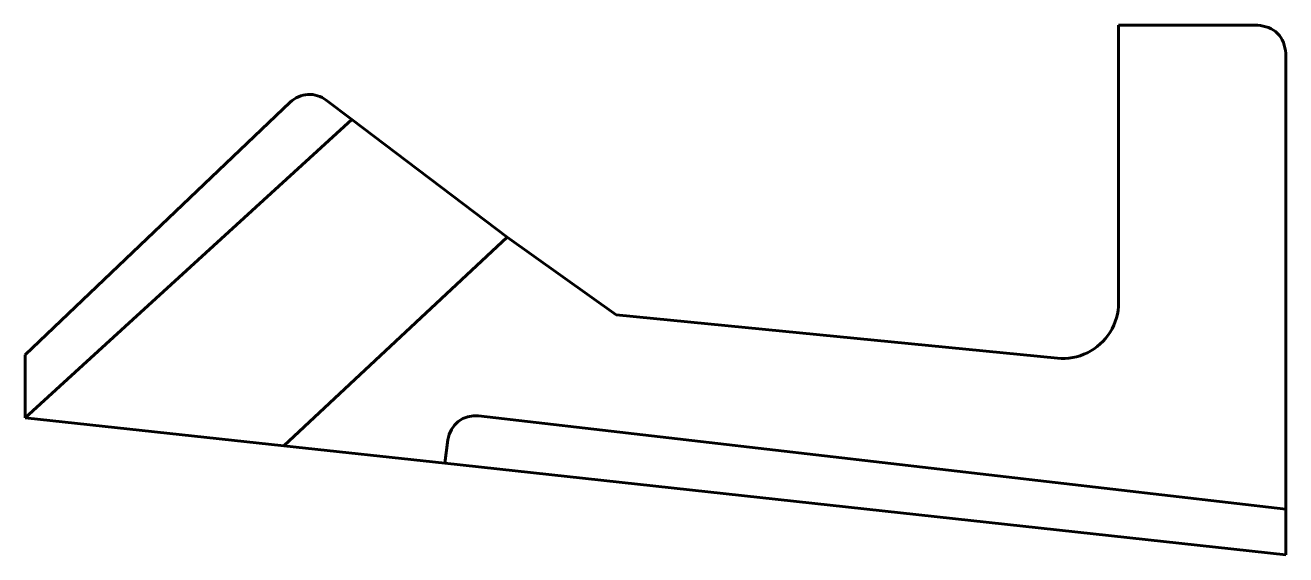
# Model space of a CAD drawing. Header units: millimetres. Extents: x -22.4 to 22.8, y 376.1 to 395.1.
import ezdxf

# ---------------------------------------------------------------- set-up
doc = ezdxf.new("R2010")
doc.units = ezdxf.units.MM
doc.linetypes.add('K5LT_BASIC', pattern=[0])

msp = doc.modelspace()

# ---------------------------------------------------------------- linework, layer by layer
at = {"color": 150, "linetype": 'K5LT_BASIC', "lineweight": 60, "true_color": 0x0080ff}
for p, q in [((21.792, 395.094), (16.792, 395.094)), ((16.792, 395.094), (16.792, 385.138)), ((22.792, 379.094), (22.792, 394.094)), ((-12.93, 392.336), (-22.438, 383.271)), ((-10.72, 391.715), (-11.635, 392.409)), ((-22.438, 381.007), (-10.72, 391.715)), ((-10.72, 391.715), (-5.143, 387.485)), ((-5.143, 387.485), (-13.161, 380.002)), ((-1.239, 384.697), (-5.143, 387.485)), ((14.597, 383.148), (-1.239, 384.697)), ((-22.438, 383.271), (-22.438, 381.007)), ((-22.438, 381.007), (-13.161, 380.002)), ((-6.168, 381.08), (22.792, 377.732)), ((-13.161, 380.002), (-7.384, 379.377)), ((-7.274, 380.216), (-7.384, 379.377)), ((-7.384, 379.377), (22.792, 376.094)), ((22.792, 377.732), (22.792, 379.094)), ((22.792, 376.094), (22.792, 377.732))]:
    msp.add_line(p, q, dxfattribs=at)
msp.add_arc((-6.283, 380.087), 1, 83.4044, 172.558, dxfattribs=at)
msp.add_open_spline([(21.792, 395.094), (22.046, 395.07), (22.591, 394.893), (22.768, 394.348), (22.792, 394.094)], degree=3, dxfattribs=at)
for points, knots in [([(-11.635, 392.409), (-11.828, 392.535), (-12.302, 392.713), (-12.752, 392.483), (-12.93, 392.336)], [0, 0, 0, 0, 0.690682, 1.381362, 1.381362, 1.381362, 1.381362]), ([(16.792, 385.138), (16.803, 384.772), (16.574, 384.023), (15.728, 383.256), (14.96, 383.101), (14.597, 383.148)], [0, 0, 0, 0, 1.097919, 2.195839, 3.293758, 3.293758, 3.293758, 3.293758])]:
    msp.add_open_spline(points, degree=3, knots=knots, dxfattribs=at)

doc.saveas('drawing.dxf')
